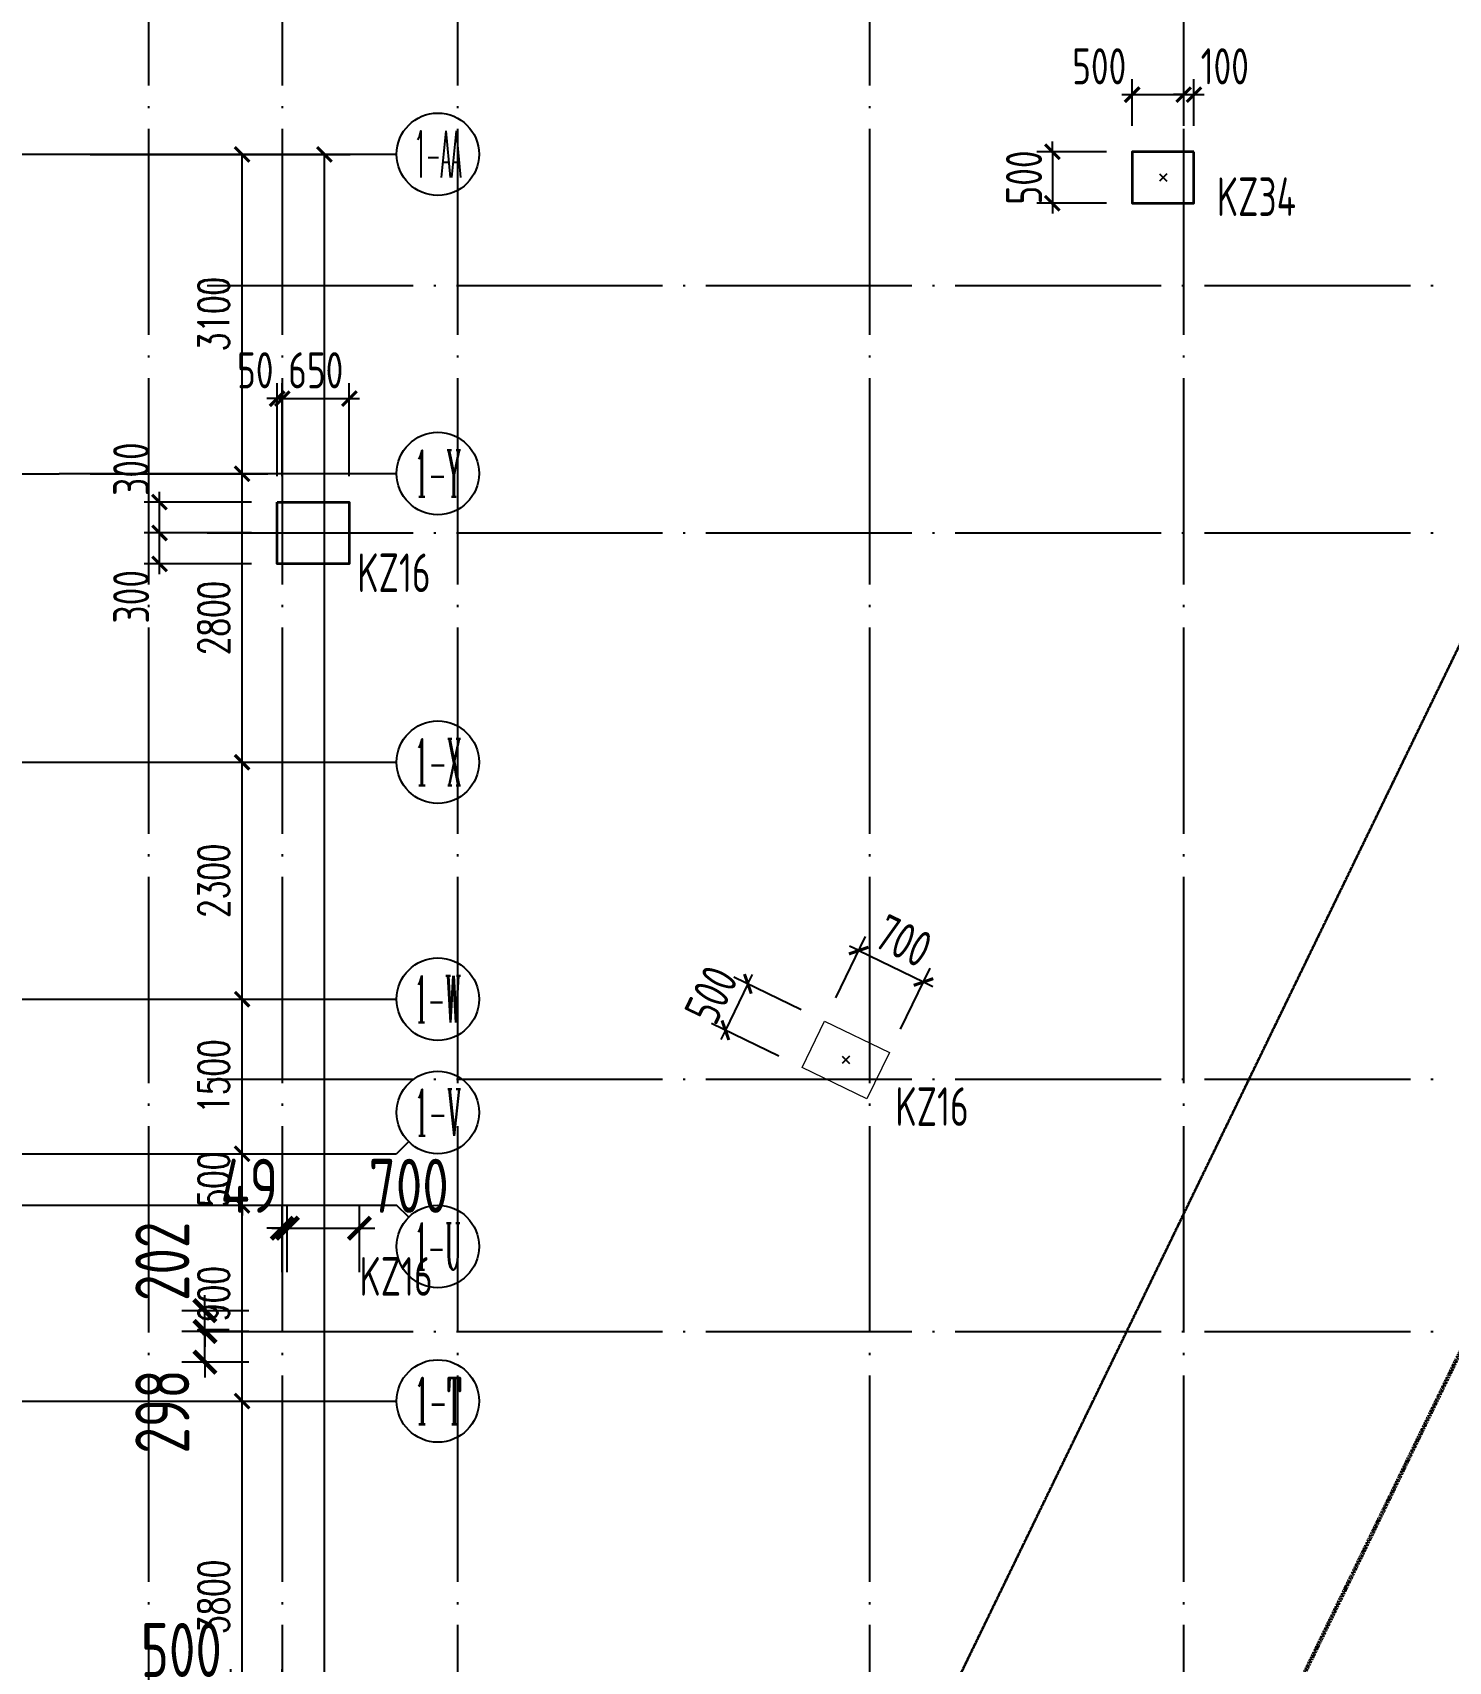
# Model space of a CAD drawing. Header units: millimetres. Extents: x 1089227 to 13101469, y 618865 to 10240562.
# Drawn here: x 1893311 to 1907056, y 4942848 to 4958657 of the extents above; entities that cross this region are included whole.
import ezdxf
from ezdxf.enums import TextEntityAlignment as Align

# ---------------------------------------------------------------- set-up
doc = ezdxf.new("R2010")
doc.units = ezdxf.units.MM
doc.header["$LTSCALE"] = 1000
doc.header["$PDMODE"] = 3
doc.header["$PDSIZE"] = 200
for name, pattern in [('A09-G-CTRL-用地红线+建筑退线_设计区$0$A02-G-MAIN-用地红线+退线_设计区$0$Redline1', [20, 10, -2, 2, -2, 2, -2]), ('A09-G-CTRL-用地红线+建筑退线_设计区$0$Controlline1', [12.8, 8, -1.6, 1.6, -1.6]), ('DOTE', [2.42, 2, -0.2, 0.02, -0.2])]:
    doc.linetypes.add(name, pattern=pattern)
doc.layers.get('0').update_dxf_attribs({"linetype": 'CONTINUOUS'})
doc.layers.get('Defpoints').update_dxf_attribs({"linetype": 'CONTINUOUS'})
for name, color, linetype, lineweight in [('A09-G-CTRL-用地红线+建筑退线_设计区$0$Z-REDL(用地红线)', 10, 'CONTINUOUS', 60), ('A09-G-CTRL-用地红线+建筑退线_设计区$0$Z-REDL-CTRL(建筑控制线)', 40, 'CONTINUOUS', 35), ('S-COLU', 30, 'CONTINUOUS', 0)]:
    doc.layers.add(name, color=color, linetype=linetype, lineweight=lineweight)
for name, color, linetype in [('AXIS', 3, 'CONTINUOUS'), ('AXIS_TEXT', 7, 'CONTINUOUS'), ('COLU_DIM', 3, 'CONTINUOUS'), ('COLU_NUM', 7, 'CONTINUOUS'), ('DOTE', 1, 'DOTE'), ('单形心', 4, 'CONTINUOUS')]:
    doc.layers.add(name, color=color, linetype=linetype)
doc.styles.add('_TCH_AXIS', font='COMPLEX', dxfattribs={"bigfont": 'AllInOneBig.shx'})
doc.styles.add('_TCH_DIM_T3', font='SIMPLEX', dxfattribs={"width": 0.705882, "bigfont": 'AllInOneBig.shx'})
doc.styles.add('COMPLEX', font='COMPLEX', dxfattribs={"bigfont": 'AllInOneBig.shx'})
doc.styles.add('TSSD_Dimension', font='tssdeng.shx', dxfattribs={"width": 0.75, "bigfont": 'Hztxt.shx'})
doc.styles.add('TSSD_Label', font='Tssdeng.shx', dxfattribs={"width": 0.7, "bigfont": 'hztxt.shx'})
doc.dimstyles.new('_TCH_ARCH&&100', dxfattribs={"dimtxt": 297.5, "dimasz": 100, "dimexe": 250, "dimexo": 300, "dimgap": 126.25, "dimtad": 1, "dimdec": 0, "dimzin": 0, "dimdsep": 46, "dimtxsty": '_TCH_DIM_T3', "dimblk": 'ARCHTICK', "dimcen": 0.09, "dimclrt": 7, "dimazin": 2, "dimtfac": 1, "dimtdec": 0, "dimtix": 1, "dimtmove": 2, "dimatfit": 3, "dimfxl": 0, "dimtolj": 1, "dimtzin": 0, "dimarcsym": 0})
doc.dimstyles.new('TSSD_100_100', dxfattribs={"dimtxt": 350, "dimasz": 100, "dimexe": 150, "dimexo": 250, "dimgap": 100, "dimtad": 1, "dimdec": 0, "dimzin": 0, "dimdsep": 46, "dimtxsty": 'TSSD_Dimension', "dimblk": 'ARCHTICK', "dimblk1": 'ARCHTICK', "dimblk2": 'ARCHTICK', "dimcen": 0, "dimdle": 100, "dimclrt": 7, "dimadec": 0, "dimazin": 0, "dimtfac": 1, "dimtdec": 0, "dimtix": 1, "dimtmove": 2, "dimatfit": 3, "dimfxl": 0, "dimtolj": 1, "dimtzin": 0, "dimarcsym": 0})
doc.dimstyles.new('TSSD_150_150', dxfattribs={"dimtxt": 525, "dimasz": 150, "dimexe": 225, "dimexo": 375, "dimgap": 150, "dimtad": 1, "dimdec": 0, "dimzin": 0, "dimdsep": 46, "dimtxsty": 'TSSD_Dimension', "dimblk": 'ARCHTICK', "dimblk1": 'ARCHTICK', "dimblk2": 'ARCHTICK', "dimcen": 0, "dimdle": 150, "dimclrt": 7, "dimadec": 0, "dimazin": 0, "dimtfac": 1, "dimtdec": 0, "dimtix": 1, "dimtmove": 2, "dimatfit": 3, "dimfxl": 0, "dimtolj": 1, "dimtzin": 0, "dimarcsym": 0})

# ---------------------------------------------------------------- blocks, each defined once
blk = doc.blocks.new('0323最综用地红线')
at = {"layer": 'A09-G-CTRL-用地红线+建筑退线_设计区$0$Z-REDL(用地红线)', "color": 1, "linetype": 'A09-G-CTRL-用地红线+建筑退线_设计区$0$A02-G-MAIN-用地红线+退线_设计区$0$Redline1', "ltscale": 0.0005}
blk.add_lwpolyline([(8352118, 3682597), (8339196, 3655957)], dxfattribs=at)
at = {"layer": 'A09-G-CTRL-用地红线+建筑退线_设计区$0$Z-REDL-CTRL(建筑控制线)', "linetype": 'A09-G-CTRL-用地红线+建筑退线_设计区$0$Controlline1', "ltscale": 0.0005, "flags": 128}
blk.add_lwpolyline([(8299567, 3686108), (8326626, 3675265), (8336400, 3687495), (8338983, 3690878), (8341712, 3688883), (8341724, 3688834), (8348492, 3681996), (8336495, 3657264), (8335815, 3655857), (8334921, 3653765), (8334408, 3652495), (8333554, 3650188), (8332762, 3647815), (8332296, 3646270), (8331866, 3644682), (8331460, 3643007), (8331063, 3641145), (8330737, 3639422), (8330293, 3636480), (8330017, 3634043), (8329761, 3630317), (8329732, 3627942), (8329763, 3625708), (8329928, 3622644), (8330113, 3620704), (8330325, 3618642), (8330653, 3615645), (8331572, 3606971), (8333151, 3600656), (8334420, 3595620), (8335099, 3592902), (8332162, 3588340), (8329462, 3587873), (8325135, 3587049), (8322510, 3586515), (8319525, 3585891), (8317926, 3585544), (8316578, 3585249), (8315535, 3585011), (8313300, 3584499), (8310791, 3583894), (8309251, 3583537), (8305740, 3582637), (8303918, 3582156), (8302104, 3581668), (8299703, 3581012), (8297227, 3580315), (8295056, 3579682), (8292998, 3579074), (8290643, 3578358), (8288572, 3577710), (8287591, 3577398), (8286161, 3576940), (8284503, 3576401), (8282624, 3575767), (8281086, 3575247), (8278146, 3574222), (8273894, 3572680), (8272471, 3572149), (8271089, 3571640), (8267888, 3570407), (8264331, 3569000), (8260702, 3567515), (8258549, 3566609), (8254947, 3565066), (8252185, 3563832), (8250834, 3563232), (8249176, 3562470), (8247994, 3561930), (8245505, 3560754), (8242980, 3559544), (8239801, 3558013), (8237959, 3557076), (8235838, 3555996), (8233384, 3554698), (8228450, 3552051), (8226178, 3550787), (8222141, 3548504), (8215629, 3544667), (8213710, 3543497), (8193657, 3531175), (8180322, 3522990), (8166408, 3514440), (8156991, 3508658), (8151138, 3505062), (8142685, 3507267), (8121171, 3545747), (8120724, 3546549), (8120233, 3547383), (8119272, 3548967), (8118108, 3550752), (8117067, 3552244), (8115806, 3553970), (8115672, 3554140), (8146431, 3575790), (8162146, 3587599), (8162295, 3588125), (8199863, 3615253), (8204215, 3618404), (8231584, 3638167), (8260590, 3655826), (8295376, 3680010)], close=True, dxfattribs=at)
blk = doc.blocks.new('_AXISO')
blk.add_circle((0, 0), 0.5)
at = {"layer": 'AXIS_TEXT', "style": 'COMPLEX', "width": 1.041667}
blk.add_attdef('A', text='', height=0.56, dxfattribs=at).set_placement((-0.25, -0.28), (0.25, -0.28), align=Align.FIT)
blk = doc.blocks.new('_ArchTick')
at = {"color": 0, "linetype": 'ByBlock', "const_width": 0.3}
blk.add_lwpolyline([(-0.71, -0.71), (0.71, 0.71)], dxfattribs=at)
blk = doc.blocks.new('*D294')
at = {"layer": 'AXIS', "color": 0, "lineweight": -2, "transparency": 16777216}
for p, q in [((-7567, 132263), (-5041, 132263)), ((-5291, 95763), (-5291, 132263)), ((-7567, 95763), (-5041, 95763))]:
    blk.add_line(p, q, dxfattribs=at)
at = {"layer": 'Defpoints', "color": 0, "transparency": 16777216}
for p in [(-7867, 132263), (-5291, 132263), (-7867, 95763)]:
    blk.add_point(p, dxfattribs=at)
at = {"layer": 'AXIS', "color": 0, "lineweight": -2, "transparency": 16777216, "xscale": 100, "yscale": 100, "zscale": 100}
for p, rotation in [((-5291, 132263), 90), ((-5291, 95763), 270)]:
    blk.add_blockref('_ArchTick', p, dxfattribs=dict(at, rotation=rotation))
at = {"layer": 'AXIS', "color": 7, "transparency": 16777216, "insert": (-5566, 114013), "char_height": 297.5, "attachment_point": 5, "rotation": 90, "style": '_TCH_DIM_T3'}
blk.add_mtext('\\A1;36500', dxfattribs=at)
blk = doc.blocks.new('*D311')
at = {"layer": 'AXIS', "color": 0, "lineweight": -2, "transparency": 16777216}
for p, q in [((-7567, 120163), (-5841, 120163)), ((-6091, 116363), (-6091, 120163)), ((-7567, 116363), (-5841, 116363))]:
    blk.add_line(p, q, dxfattribs=at)
at = {"layer": 'Defpoints', "color": 0, "transparency": 16777216}
for p in [(-7867, 120163), (-6091, 120163), (-7867, 116363)]:
    blk.add_point(p, dxfattribs=at)
at = {"layer": 'AXIS', "color": 0, "lineweight": -2, "transparency": 16777216, "xscale": 100, "yscale": 100, "zscale": 100}
for p, rotation in [((-6091, 120163), 90), ((-6091, 116363), 270)]:
    blk.add_blockref('_ArchTick', p, dxfattribs=dict(at, rotation=rotation))
at = {"layer": 'AXIS', "color": 7, "transparency": 16777216, "insert": (-6366, 118263), "char_height": 297.5, "attachment_point": 5, "rotation": 90, "style": '_TCH_DIM_T3'}
blk.add_mtext('\\A1;3800', dxfattribs=at)
blk = doc.blocks.new('*D312')
at = {"layer": 'AXIS', "color": 0, "lineweight": -2, "transparency": 16777216}
for p, q in [((-7567, 122063), (-5841, 122063)), ((-6091, 120163), (-6091, 122063)), ((-7567, 120163), (-5841, 120163))]:
    blk.add_line(p, q, dxfattribs=at)
at = {"layer": 'Defpoints', "color": 0, "transparency": 16777216}
for p in [(-7867, 122063), (-6091, 122063), (-7867, 120163)]:
    blk.add_point(p, dxfattribs=at)
at = {"layer": 'AXIS', "color": 0, "lineweight": -2, "transparency": 16777216, "xscale": 100, "yscale": 100, "zscale": 100}
for p, rotation in [((-6091, 122063), 90), ((-6091, 120163), 270)]:
    blk.add_blockref('_ArchTick', p, dxfattribs=dict(at, rotation=rotation))
at = {"layer": 'AXIS', "color": 7, "transparency": 16777216, "insert": (-6366, 121113), "char_height": 297.5, "attachment_point": 5, "rotation": 90, "style": '_TCH_DIM_T3'}
blk.add_mtext('\\A1;1900', dxfattribs=at)
blk = doc.blocks.new('*D313')
at = {"layer": 'AXIS', "color": 0, "lineweight": -2, "transparency": 16777216}
for p, q in [((-7567, 122563), (-5841, 122563)), ((-6091, 122563), (-6091, 122663)), ((-6091, 122063), (-6091, 122563)), ((-7567, 122063), (-5841, 122063)), ((-6091, 122063), (-6091, 121963))]:
    blk.add_line(p, q, dxfattribs=at)
at = {"layer": 'Defpoints', "color": 0, "transparency": 16777216}
for p in [(-7867, 122563), (-6091, 122563), (-7867, 122063)]:
    blk.add_point(p, dxfattribs=at)
at = {"layer": 'AXIS', "color": 0, "lineweight": -2, "transparency": 16777216, "xscale": 100, "yscale": 100, "zscale": 100}
for p, rotation in [((-6091, 122563), 270), ((-6091, 122063), 90)]:
    blk.add_blockref('_ArchTick', p, dxfattribs=dict(at, rotation=rotation))
at = {"layer": 'AXIS', "color": 7, "transparency": 16777216, "insert": (-6366, 122313), "char_height": 297.5, "attachment_point": 5, "rotation": 90, "style": '_TCH_DIM_T3'}
blk.add_mtext('\\A1;500', dxfattribs=at)
blk = doc.blocks.new('*D314')
at = {"layer": 'AXIS', "color": 0, "lineweight": -2, "transparency": 16777216}
for p, q in [((-7567, 124063), (-5841, 124063)), ((-6091, 122563), (-6091, 124063)), ((-7567, 122563), (-5841, 122563))]:
    blk.add_line(p, q, dxfattribs=at)
at = {"layer": 'Defpoints', "color": 0, "transparency": 16777216}
for p in [(-7867, 124063), (-6091, 124063), (-7867, 122563)]:
    blk.add_point(p, dxfattribs=at)
at = {"layer": 'AXIS', "color": 0, "lineweight": -2, "transparency": 16777216, "xscale": 100, "yscale": 100, "zscale": 100}
for p, rotation in [((-6091, 124063), 90), ((-6091, 122563), 270)]:
    blk.add_blockref('_ArchTick', p, dxfattribs=dict(at, rotation=rotation))
at = {"layer": 'AXIS', "color": 7, "transparency": 16777216, "insert": (-6366, 123313), "char_height": 297.5, "attachment_point": 5, "rotation": 90, "style": '_TCH_DIM_T3'}
blk.add_mtext('\\A1;1500', dxfattribs=at)
blk = doc.blocks.new('*D315')
at = {"layer": 'AXIS', "color": 0, "lineweight": -2, "transparency": 16777216}
for p, q in [((-7567, 126363), (-5841, 126363)), ((-6091, 124063), (-6091, 126363)), ((-7567, 124063), (-5841, 124063))]:
    blk.add_line(p, q, dxfattribs=at)
at = {"layer": 'Defpoints', "color": 0, "transparency": 16777216}
for p in [(-7867, 126363), (-6091, 126363), (-7867, 124063)]:
    blk.add_point(p, dxfattribs=at)
at = {"layer": 'AXIS', "color": 0, "lineweight": -2, "transparency": 16777216, "xscale": 100, "yscale": 100, "zscale": 100}
for p, rotation in [((-6091, 126363), 90), ((-6091, 124063), 270)]:
    blk.add_blockref('_ArchTick', p, dxfattribs=dict(at, rotation=rotation))
at = {"layer": 'AXIS', "color": 7, "transparency": 16777216, "insert": (-6366, 125213), "char_height": 297.5, "attachment_point": 5, "rotation": 90, "style": '_TCH_DIM_T3'}
blk.add_mtext('\\A1;2300', dxfattribs=at)
blk = doc.blocks.new('*D316')
at = {"layer": 'AXIS', "color": 0, "lineweight": -2, "transparency": 16777216}
for p, q in [((-7567, 129163), (-5841, 129163)), ((-6091, 126363), (-6091, 129163)), ((-7567, 126363), (-5841, 126363))]:
    blk.add_line(p, q, dxfattribs=at)
at = {"layer": 'Defpoints', "color": 0, "transparency": 16777216}
for p in [(-7867, 129163), (-6091, 129163), (-7867, 126363)]:
    blk.add_point(p, dxfattribs=at)
at = {"layer": 'AXIS', "color": 0, "lineweight": -2, "transparency": 16777216, "xscale": 100, "yscale": 100, "zscale": 100}
for p, rotation in [((-6091, 129163), 90), ((-6091, 126363), 270)]:
    blk.add_blockref('_ArchTick', p, dxfattribs=dict(at, rotation=rotation))
at = {"layer": 'AXIS', "color": 7, "transparency": 16777216, "insert": (-6366, 127763), "char_height": 297.5, "attachment_point": 5, "rotation": 90, "style": '_TCH_DIM_T3'}
blk.add_mtext('\\A1;2800', dxfattribs=at)
blk = doc.blocks.new('*D317')
at = {"layer": 'AXIS', "color": 0, "lineweight": -2, "transparency": 16777216}
for p, q in [((-7567, 132263), (-5841, 132263)), ((-6091, 129163), (-6091, 132263)), ((-7567, 129163), (-5841, 129163))]:
    blk.add_line(p, q, dxfattribs=at)
at = {"layer": 'Defpoints', "color": 0, "transparency": 16777216}
for p in [(-7867, 132263), (-6091, 132263), (-7867, 129163)]:
    blk.add_point(p, dxfattribs=at)
at = {"layer": 'AXIS', "color": 0, "lineweight": -2, "transparency": 16777216, "xscale": 100, "yscale": 100, "zscale": 100}
for p, rotation in [((-6091, 132263), 90), ((-6091, 129163), 270)]:
    blk.add_blockref('_ArchTick', p, dxfattribs=dict(at, rotation=rotation))
at = {"layer": 'AXIS', "color": 7, "transparency": 16777216, "insert": (-6366, 130713), "char_height": 297.5, "attachment_point": 5, "rotation": 90, "style": '_TCH_DIM_T3'}
blk.add_mtext('\\A1;3100', dxfattribs=at)
blk = doc.blocks.new('裙房轴网260428')
at = {"layer": 'DOTE', "color": 16, "linetype": 'DOTE'}
for p, q in [((-7000, 137349.7), (-7000, 37155.2)), ((-5701, 137349.7), (-5701, 38193.2)), ((-4000, 137349.7), (-4000, 38193.2)), ((0, 137349.7), (0, 112500)), ((3050, 137349.7), (3050, 112500)), ((-6429, 130988.5), (5500.5, 130988.5)), ((-6429, 128588.5), (5500.5, 128588.5)), ((-6429, 123288.5), (5500.5, 123288.5)), ((-6429, 120838.5), (5500.5, 120838.5))]:
    blk.add_line(p, q, dxfattribs=at)
blk = doc.blocks.new('BANWANG_XINGXIN')
at = {"color": 0}
for points in [[(0.71, 0.71), (-0.71, -0.71)], [(-0.71, 0.71), (0.71, -0.71)]]:
    blk.add_lwpolyline(points, dxfattribs=at)
blk = doc.blocks.new('*D1440')
at = {"layer": 'COLU_DIM', "color": 0, "lineweight": -2, "transparency": 16777216}
for p, q in [((1895234, 4942122), (1895234, 4942772)), ((1895734, 4942122), (1895734, 4942772)), ((1895084, 4942547), (1895884, 4942547))]:
    blk.add_line(p, q, dxfattribs=at)
at = {"layer": 'Defpoints', "color": 0, "transparency": 16777216}
for p in [(1895734, 4942547), (1895234, 4941747), (1895734, 4941747)]:
    blk.add_point(p, dxfattribs=at)
at = {"layer": 'COLU_DIM', "color": 0, "lineweight": -2, "transparency": 16777216, "xscale": 150, "yscale": 150, "zscale": 150, "rotation": 180}
blk.add_blockref('_ArchTick', (1895234, 4942547), dxfattribs=at)
at = {"layer": 'COLU_DIM', "color": 0, "lineweight": -2, "transparency": 16777216, "xscale": 150, "yscale": 150, "zscale": 150}
blk.add_blockref('_ArchTick', (1895734, 4942547), dxfattribs=at)
at = {"layer": 'COLU_DIM', "color": 7, "transparency": 16777216, "insert": (1894755, 4942959), "char_height": 525, "attachment_point": 5, "style": 'TSSD_Dimension'}
blk.add_mtext('\\A1;500', dxfattribs=at)
blk = doc.blocks.new('*D1441')
at = {"layer": 'COLU_DIM', "color": 0, "lineweight": -2, "transparency": 16777216}
for p, q in [((1894984, 4946050), (1894984, 4946200)), ((1895409, 4946050), (1894759, 4946050)), ((1894984, 4945752), (1894984, 4946050)), ((1895409, 4945752), (1894759, 4945752)), ((1894984, 4945752), (1894984, 4945602))]:
    blk.add_line(p, q, dxfattribs=at)
at = {"layer": 'Defpoints', "color": 0, "transparency": 16777216}
for p in [(1894984, 4946050), (1895784, 4946050), (1895784, 4945752)]:
    blk.add_point(p, dxfattribs=at)
at = {"layer": 'COLU_DIM', "color": 0, "lineweight": -2, "transparency": 16777216, "xscale": 150, "yscale": 150, "zscale": 150}
for p, rotation in [((1894984, 4946050), 270), ((1894984, 4945752), 90)]:
    blk.add_blockref('_ArchTick', p, dxfattribs=dict(at, rotation=rotation))
at = {"layer": 'COLU_DIM', "color": 7, "transparency": 16777216, "insert": (1894571, 4945273), "char_height": 525, "attachment_point": 5, "rotation": 90, "style": 'TSSD_Dimension'}
blk.add_mtext('\\A1;298', dxfattribs=at)
blk = doc.blocks.new('*D1442')
at = {"layer": 'COLU_DIM', "color": 0, "lineweight": -2, "transparency": 16777216}
for p, q in [((1894984, 4946252), (1894984, 4946402)), ((1895409, 4946252), (1894759, 4946252)), ((1894984, 4946050), (1894984, 4946252)), ((1895409, 4946050), (1894759, 4946050)), ((1894984, 4946050), (1894984, 4945900))]:
    blk.add_line(p, q, dxfattribs=at)
at = {"layer": 'Defpoints', "color": 0, "transparency": 16777216}
for p in [(1894984, 4946252), (1895784, 4946252), (1895784, 4946050)]:
    blk.add_point(p, dxfattribs=at)
at = {"layer": 'COLU_DIM', "color": 0, "lineweight": -2, "transparency": 16777216, "xscale": 150, "yscale": 150, "zscale": 150}
for p, rotation in [((1894984, 4946252), 270), ((1894984, 4946050), 90)]:
    blk.add_blockref('_ArchTick', p, dxfattribs=dict(at, rotation=rotation))
at = {"layer": 'COLU_DIM', "color": 7, "transparency": 16777216, "insert": (1894571, 4946731), "char_height": 525, "attachment_point": 5, "rotation": 90, "style": 'TSSD_Dimension'}
blk.add_mtext('\\A1;202', dxfattribs=at)
blk = doc.blocks.new('*D1443')
at = {"layer": 'COLU_DIM', "color": 0, "lineweight": -2, "transparency": 16777216}
for p, q in [((1895735, 4946627), (1895735, 4947277)), ((1895784, 4946627), (1895784, 4947277)), ((1895735, 4947052), (1895585, 4947052)), ((1895735, 4947052), (1895784, 4947052)), ((1895784, 4947052), (1895934, 4947052))]:
    blk.add_line(p, q, dxfattribs=at)
at = {"layer": 'Defpoints', "color": 0, "transparency": 16777216}
for p in [(1895784, 4947052), (1895735, 4946252), (1895784, 4946252)]:
    blk.add_point(p, dxfattribs=at)
at = {"layer": 'COLU_DIM', "color": 0, "lineweight": -2, "transparency": 16777216, "xscale": 150, "yscale": 150, "zscale": 150}
blk.add_blockref('_ArchTick', (1895735, 4947052), dxfattribs=at)
at = {"layer": 'COLU_DIM', "color": 0, "lineweight": -2, "transparency": 16777216, "xscale": 150, "yscale": 150, "zscale": 150, "rotation": 180}
blk.add_blockref('_ArchTick', (1895784, 4947052), dxfattribs=at)
at = {"layer": 'COLU_DIM', "color": 7, "transparency": 16777216, "insert": (1895415, 4947464), "char_height": 525, "attachment_point": 5, "style": 'TSSD_Dimension'}
blk.add_mtext('\\A1;49', dxfattribs=at)
blk = doc.blocks.new('*D1444')
at = {"layer": 'COLU_DIM', "color": 0, "lineweight": -2, "transparency": 16777216}
for p, q in [((1895784, 4946627), (1895784, 4947277)), ((1896484, 4946627), (1896484, 4947277)), ((1895634, 4947052), (1896634, 4947052))]:
    blk.add_line(p, q, dxfattribs=at)
at = {"layer": 'Defpoints', "color": 0, "transparency": 16777216}
for p in [(1896484, 4947052), (1895784, 4946252), (1896484, 4946252)]:
    blk.add_point(p, dxfattribs=at)
at = {"layer": 'COLU_DIM', "color": 0, "lineweight": -2, "transparency": 16777216, "xscale": 150, "yscale": 150, "zscale": 150, "rotation": 180}
blk.add_blockref('_ArchTick', (1895784, 4947052), dxfattribs=at)
at = {"layer": 'COLU_DIM', "color": 0, "lineweight": -2, "transparency": 16777216, "xscale": 150, "yscale": 150, "zscale": 150}
blk.add_blockref('_ArchTick', (1896484, 4947052), dxfattribs=at)
at = {"layer": 'COLU_DIM', "color": 7, "transparency": 16777216, "insert": (1896963, 4947464), "char_height": 525, "attachment_point": 5, "style": 'TSSD_Dimension'}
blk.add_mtext('\\A1;700', dxfattribs=at)
blk = doc.blocks.new('*D1018')
at = {"layer": 'COLU_DIM', "color": 0, "lineweight": -2, "transparency": 16777216}
for p, q in [((1895686, 4954350), (1895686, 4955254)), ((1895735, 4954350), (1895735, 4955254)), ((1895686, 4955104), (1895586, 4955104)), ((1895686, 4955104), (1895735, 4955104)), ((1895735, 4955104), (1895835, 4955104))]:
    blk.add_line(p, q, dxfattribs=at)
at = {"layer": 'Defpoints', "color": 0, "transparency": 16777216}
for p in [(1895735, 4955104), (1895686, 4954100), (1895735, 4954100)]:
    blk.add_point(p, dxfattribs=at)
at = {"layer": 'COLU_DIM', "color": 0, "lineweight": -2, "transparency": 16777216, "xscale": 100, "yscale": 100, "zscale": 100}
blk.add_blockref('_ArchTick', (1895686, 4955104), dxfattribs=at)
at = {"layer": 'COLU_DIM', "color": 0, "lineweight": -2, "transparency": 16777216, "xscale": 100, "yscale": 100, "zscale": 100, "rotation": 180}
blk.add_blockref('_ArchTick', (1895735, 4955104), dxfattribs=at)
at = {"layer": 'COLU_DIM', "color": 7, "transparency": 16777216, "insert": (1895473, 4955379), "char_height": 350, "attachment_point": 5, "style": 'TSSD_Dimension'}
blk.add_mtext('\\A1;50', dxfattribs=at)
blk = doc.blocks.new('*D1019')
at = {"layer": 'COLU_DIM', "color": 0, "lineweight": -2, "transparency": 16777216}
for p, q in [((1895735, 4954350), (1895735, 4955254)), ((1896386, 4954350), (1896386, 4955254)), ((1895735, 4955104), (1895635, 4955104)), ((1895735, 4955104), (1896386, 4955104)), ((1896386, 4955104), (1896486, 4955104))]:
    blk.add_line(p, q, dxfattribs=at)
at = {"layer": 'Defpoints', "color": 0, "transparency": 16777216}
for p in [(1896386, 4955104), (1895735, 4954100), (1896386, 4954100)]:
    blk.add_point(p, dxfattribs=at)
at = {"layer": 'COLU_DIM', "color": 0, "lineweight": -2, "transparency": 16777216, "xscale": 100, "yscale": 100, "zscale": 100}
blk.add_blockref('_ArchTick', (1895735, 4955104), dxfattribs=at)
at = {"layer": 'COLU_DIM', "color": 0, "lineweight": -2, "transparency": 16777216, "xscale": 100, "yscale": 100, "zscale": 100, "rotation": 180}
blk.add_blockref('_ArchTick', (1896386, 4955104), dxfattribs=at)
at = {"layer": 'COLU_DIM', "color": 7, "transparency": 16777216, "insert": (1896060, 4955379), "char_height": 350, "attachment_point": 5, "style": 'TSSD_Dimension'}
blk.add_mtext('\\A1;650', dxfattribs=at)
blk = doc.blocks.new('*D1020')
at = {"layer": 'COLU_DIM', "color": 0, "lineweight": -2, "transparency": 16777216}
for p, q in [((1894543, 4953700), (1894543, 4954200)), ((1895436, 4954100), (1894393, 4954100)), ((1895436, 4953800), (1894393, 4953800))]:
    blk.add_line(p, q, dxfattribs=at)
at = {"layer": 'Defpoints', "color": 0, "transparency": 16777216}
for p in [(1894543, 4954100), (1895686, 4954100), (1895686, 4953800)]:
    blk.add_point(p, dxfattribs=at)
at = {"layer": 'COLU_DIM', "color": 0, "lineweight": -2, "transparency": 16777216, "xscale": 100, "yscale": 100, "zscale": 100}
for p, rotation in [((1894543, 4954100), 90), ((1894543, 4953800), 270)]:
    blk.add_blockref('_ArchTick', p, dxfattribs=dict(at, rotation=rotation))
at = {"layer": 'COLU_DIM', "color": 7, "transparency": 16777216, "insert": (1894268, 4954420), "char_height": 350, "attachment_point": 5, "rotation": 90, "style": 'TSSD_Dimension'}
blk.add_mtext('\\A1;300', dxfattribs=at)
blk = doc.blocks.new('*D1021')
at = {"layer": 'COLU_DIM', "color": 0, "lineweight": -2, "transparency": 16777216}
for p, q in [((1894543, 4953400), (1894543, 4953900)), ((1895436, 4953800), (1894393, 4953800)), ((1895436, 4953500), (1894393, 4953500))]:
    blk.add_line(p, q, dxfattribs=at)
at = {"layer": 'Defpoints', "color": 0, "transparency": 16777216}
for p in [(1894543, 4953800), (1895686, 4953800), (1895686, 4953500)]:
    blk.add_point(p, dxfattribs=at)
at = {"layer": 'COLU_DIM', "color": 0, "lineweight": -2, "transparency": 16777216, "xscale": 100, "yscale": 100, "zscale": 100}
for p, rotation in [((1894543, 4953800), 90), ((1894543, 4953500), 270)]:
    blk.add_blockref('_ArchTick', p, dxfattribs=dict(at, rotation=rotation))
at = {"layer": 'COLU_DIM', "color": 7, "transparency": 16777216, "insert": (1894268, 4953181), "char_height": 350, "attachment_point": 5, "rotation": 90, "style": 'TSSD_Dimension'}
blk.add_mtext('\\A1;300', dxfattribs=at)
blk = doc.blocks.new('*D2221')
at = {"layer": 'COLU_DIM', "color": 0, "lineweight": -2, "transparency": 16777216}
for p, q in [((1903736, 4957500), (1903061, 4957500)), ((1903211, 4957500), (1903211, 4957600)), ((1903211, 4957500), (1903211, 4957000)), ((1903736, 4957000), (1903061, 4957000)), ((1903211, 4957000), (1903211, 4956900))]:
    blk.add_line(p, q, dxfattribs=at)
at = {"layer": 'Defpoints', "color": 0, "transparency": 16777216}
for p in [(1903986, 4957500), (1903211, 4957000), (1903986, 4957000)]:
    blk.add_point(p, dxfattribs=at)
at = {"layer": 'COLU_DIM', "color": 0, "lineweight": -2, "transparency": 16777216, "xscale": 100, "yscale": 100, "zscale": 100}
for p, rotation in [((1903211, 4957500), 270), ((1903211, 4957000), 90)]:
    blk.add_blockref('_ArchTick', p, dxfattribs=dict(at, rotation=rotation))
at = {"layer": 'COLU_DIM', "color": 7, "transparency": 16777216, "insert": (1902936, 4957250), "char_height": 350, "attachment_point": 5, "rotation": 90, "style": 'TSSD_Dimension'}
blk.add_mtext('\\A1;500', dxfattribs=at)
blk = doc.blocks.new('*D2222')
at = {"layer": 'COLU_DIM', "color": 0, "lineweight": -2, "transparency": 16777216}
for p, q in [((1904486, 4957750), (1904486, 4958204)), ((1904586, 4957750), (1904586, 4958204)), ((1904486, 4958054), (1904386, 4958054)), ((1904486, 4958054), (1904586, 4958054)), ((1904586, 4958054), (1904686, 4958054))]:
    blk.add_line(p, q, dxfattribs=at)
at = {"layer": 'Defpoints', "color": 0, "transparency": 16777216}
for p in [(1904586, 4958054), (1904486, 4957500), (1904586, 4957500)]:
    blk.add_point(p, dxfattribs=at)
at = {"layer": 'COLU_DIM', "color": 0, "lineweight": -2, "transparency": 16777216, "xscale": 100, "yscale": 100, "zscale": 100}
blk.add_blockref('_ArchTick', (1904486, 4958054), dxfattribs=at)
at = {"layer": 'COLU_DIM', "color": 0, "lineweight": -2, "transparency": 16777216, "xscale": 100, "yscale": 100, "zscale": 100, "rotation": 180}
blk.add_blockref('_ArchTick', (1904586, 4958054), dxfattribs=at)
at = {"layer": 'COLU_DIM', "color": 7, "transparency": 16777216, "insert": (1904885, 4958329), "char_height": 350, "attachment_point": 5, "style": 'TSSD_Dimension'}
blk.add_mtext('\\A1;100', dxfattribs=at)
blk = doc.blocks.new('*D2223')
at = {"layer": 'COLU_DIM', "color": 0, "lineweight": -2, "transparency": 16777216}
for p, q in [((1903986, 4957750), (1903986, 4958204)), ((1904486, 4957750), (1904486, 4958204)), ((1903886, 4958054), (1904586, 4958054))]:
    blk.add_line(p, q, dxfattribs=at)
at = {"layer": 'Defpoints', "color": 0, "transparency": 16777216}
for p in [(1904486, 4958054), (1903986, 4957500), (1904486, 4957500)]:
    blk.add_point(p, dxfattribs=at)
at = {"layer": 'COLU_DIM', "color": 0, "lineweight": -2, "transparency": 16777216, "xscale": 100, "yscale": 100, "zscale": 100, "rotation": 180}
blk.add_blockref('_ArchTick', (1903986, 4958054), dxfattribs=at)
at = {"layer": 'COLU_DIM', "color": 0, "lineweight": -2, "transparency": 16777216, "xscale": 100, "yscale": 100, "zscale": 100}
blk.add_blockref('_ArchTick', (1904486, 4958054), dxfattribs=at)
at = {"layer": 'COLU_DIM', "color": 7, "transparency": 16777216, "insert": (1903666, 4958329), "char_height": 350, "attachment_point": 5, "style": 'TSSD_Dimension'}
blk.add_mtext('\\A1;500', dxfattribs=at)
blk = doc.blocks.new('*D2226')
at = {"layer": 'COLU_DIM', "color": 0, "lineweight": -2, "transparency": 16777216}
for p, q in [((1900255, 4949424), (1900037, 4948974)), ((1900774, 4949172), (1900120, 4949489)), ((1900255, 4949424), (1900299, 4949514)), ((1900556, 4948722), (1899902, 4949039)), ((1900037, 4948974), (1899993, 4948884))]:
    blk.add_line(p, q, dxfattribs=at)
at = {"layer": 'Defpoints', "color": 0, "transparency": 16777216}
for p in [(1900037, 4948974), (1900999, 4949063), (1900781, 4948613)]:
    blk.add_point(p, dxfattribs=at)
at = {"layer": 'COLU_DIM', "color": 0, "lineweight": -2, "transparency": 16777216, "xscale": 100, "yscale": 100, "zscale": 100}
for p, rotation in [((1900255, 4949424), 244.1234322432149), ((1900037, 4948974), 64.12343224321495)]:
    blk.add_blockref('_ArchTick', p, dxfattribs=dict(at, rotation=rotation))
at = {"layer": 'COLU_DIM', "color": 7, "transparency": 16777216, "insert": (1899899, 4949319), "char_height": 350, "attachment_point": 5, "rotation": 64.1234, "style": 'TSSD_Dimension'}
blk.add_mtext('\\A1;500', dxfattribs=at)
blk = doc.blocks.new('*D2227')
at = {"layer": 'COLU_DIM', "color": 0, "lineweight": -2, "transparency": 16777216}
for p, q in [((1901108, 4949288), (1901396, 4949882)), ((1901331, 4949747), (1901241, 4949791)), ((1901331, 4949747), (1901960, 4949442)), ((1901738, 4948983), (1902026, 4949577)), ((1901960, 4949442), (1902050, 4949398))]:
    blk.add_line(p, q, dxfattribs=at)
at = {"layer": 'Defpoints', "color": 0, "transparency": 16777216}
for p in [(1901960, 4949442), (1900999, 4949063), (1901629, 4948758)]:
    blk.add_point(p, dxfattribs=at)
at = {"layer": 'COLU_DIM', "color": 0, "lineweight": -2, "transparency": 16777216, "xscale": 100, "yscale": 100, "zscale": 100}
for p, rotation in [((1901331, 4949747), 334.1234322432963), ((1901960, 4949442), 154.1234322432963)]:
    blk.add_blockref('_ArchTick', p, dxfattribs=dict(at, rotation=rotation))
at = {"layer": 'COLU_DIM', "color": 7, "transparency": 16777216, "insert": (1901766, 4949842), "char_height": 350, "attachment_point": 5, "rotation": 334.1234, "style": 'TSSD_Dimension'}
blk.add_mtext('\\A1;700', dxfattribs=at)
blk = doc.blocks.new('塔楼轴网260428')
at = {"layer": 'AXIS'}
for p, q in [((-7867.2, 132263.5), (-4590.7, 132263.5)), ((-7867.2, 129165.3), (-4590.7, 129165.3)), ((-7867.2, 126363.5), (-4590.7, 126363.5)), ((-7867.2, 124063.5), (-4590.7, 124063.5)), ((-4473.5, 122680.6), (-4590.7, 122563.5)), ((-7867.2, 122563.5), (-4590.7, 122563.5)), ((-7867.2, 122063.5), (-4590.7, 122063.5)), ((-4473.5, 121946.3), (-4590.7, 122063.5)), ((-7867.2, 120163.5), (-4590.7, 120163.5))]:
    blk.add_line(p, q, dxfattribs=at)
at = {"layer": 'DOTE', "color": 14}
for p, q in [((-41200.7, 132263.5), (-7867.2, 132263.5)), ((-41200.7, 129163.5), (-7867.2, 129163.5)), ((-41200.7, 126363.5), (-7867.2, 126363.5)), ((-41200.7, 124063.5), (-7867.2, 124063.5)), ((-41200.7, 122563.5), (-7867.2, 122563.5)), ((-41200.7, 122063.5), (-7867.2, 122063.5)), ((-41200.7, 120163.5), (-7867.2, 120163.5))]:
    blk.add_line(p, q, dxfattribs=at)
at = {"layer": 'AXIS'}
ref = blk.add_blockref('_AXISO', (-4190.7, 132263.5), dxfattribs=dict(at, xscale=800, yscale=800, zscale=800))
ref.add_attrib('A', '1-AA', dxfattribs={"layer": 'AXIS_TEXT', "height": 452.55, "style": '_TCH_AXIS', "width": 0.2625}).set_placement((-4416.9, 132037.2), (-3964.4, 132037.2), align=Align.FIT)
ref = blk.add_blockref('_AXISO', (-4190.7, 129165.3), dxfattribs=dict(at, xscale=800, yscale=800, zscale=800))
ref.add_attrib('A', '1-Y', dxfattribs={"layer": 'AXIS_TEXT', "height": 452.55, "style": '_TCH_AXIS', "width": 0.35}).set_placement((-4416.9, 128939), (-3964.4, 128939), align=Align.FIT)
ref = blk.add_blockref('_AXISO', (-4190.7, 126363.5), dxfattribs=dict(at, xscale=800, yscale=800, zscale=800))
ref.add_attrib('A', '1-X', dxfattribs={"layer": 'AXIS_TEXT', "height": 452.55, "style": '_TCH_AXIS', "width": 0.355932}).set_placement((-4416.9, 126137.2), (-3964.4, 126137.2), align=Align.FIT)
ref = blk.add_blockref('_AXISO', (-4190.7, 124063.5), dxfattribs=dict(at, xscale=800, yscale=800, zscale=800))
ref.add_attrib('A', '1-W', dxfattribs={"layer": 'AXIS_TEXT', "height": 452.55, "style": '_TCH_AXIS', "width": 0.333333}).set_placement((-4416.9, 123837.2), (-3964.4, 123837.2), align=Align.FIT)
ref = blk.add_blockref('_AXISO', (-4190.7, 122963.5), dxfattribs=dict(at, xscale=800, yscale=800, zscale=800))
ref.add_attrib('A', '1-V', dxfattribs={"layer": 'AXIS_TEXT', "height": 452.55, "style": '_TCH_AXIS', "width": 0.355932}).set_placement((-4416.9, 122737.2), (-3964.4, 122737.2), align=Align.FIT)
ref = blk.add_blockref('_AXISO', (-4190.7, 121663.5), dxfattribs=dict(at, xscale=800, yscale=800, zscale=800))
ref.add_attrib('A', '1-U', dxfattribs={"layer": 'AXIS_TEXT', "height": 452.55, "style": '_TCH_AXIS', "width": 0.344262}).set_placement((-4416.9, 121437.2), (-3964.4, 121437.2), align=Align.FIT)
ref = blk.add_blockref('_AXISO', (-4190.7, 120163.5), dxfattribs=dict(at, xscale=800, yscale=800, zscale=800))
ref.add_attrib('A', '1-T', dxfattribs={"layer": 'AXIS_TEXT', "height": 452.55, "style": '_TCH_AXIS', "width": 0.375}).set_placement((-4416.9, 119937.2), (-3964.4, 119937.2), align=Align.FIT)
for p1, p2, distance, picture, middle in [((-7867.2, 95763.5), (-7867.2, 132263.5), -2576.5, '*D294', (-5565.7, 114013.5)), ((-7867.2, 129163.5), (-7867.2, 132263.5), -1776.5, '*D317', (-6365.7, 130713.5)), ((-7867.2, 126363.5), (-7867.2, 129163.5), -1776.5, '*D316', (-6365.7, 127763.5)), ((-7867.2, 124063.5), (-7867.2, 126363.5), -1776.5, '*D315', (-6365.7, 125213.5)), ((-7867.2, 122563.5), (-7867.2, 124063.5), -1776.5, '*D314', (-6365.7, 123313.5)), ((-7867.2, 122063.5), (-7867.2, 122563.5), -1776.5, '*D313', (-6365.7, 122313.5)), ((-7867.2, 120163.5), (-7867.2, 122063.5), -1776.5, '*D312', (-6365.7, 121113.5)), ((-7867.2, 116363.5), (-7867.2, 120163.5), -1776.5, '*D311', (-6365.7, 118263.5))]:
    dim = blk.add_aligned_dim(p1=p1, p2=p2, distance=distance, dimstyle='_TCH_ARCH&&100', dxfattribs=at)
    dim.commit()
    dim.dimension.update_dxf_attribs({"geometry": picture, "text_midpoint": middle})
blk = doc.blocks.new('04地块地下轴网260428')
for name in ['裙房轴网260428', '塔楼轴网260428']:
    blk.add_blockref(name, (0, 0))

msp = doc.modelspace()

# ---------------------------------------------------------------- linework, layer by layer
at = {"layer": 'S-COLU', "lineweight": 35}
for points in [[(1904585.755, 4957500.287), (1903985.755, 4957500.287), (1903985.755, 4957000.287), (1904585.755, 4957000.287)], [(1895685.755, 4954100.287), (1896385.755, 4954100.287), (1896385.755, 4953500.287), (1895685.755, 4953500.287)]]:
    msp.add_lwpolyline(points, close=True, dxfattribs=at)
at = {"layer": 'S-COLU'}
msp.add_lwpolyline([(1900780.551, 4948613.211), (1900998.768, 4949063.079), (1901628.583, 4948757.576), (1901410.366, 4948307.708), (1900780.551, 4948613.211)], dxfattribs=at)

# ---------------------------------------------------------------- block references
for name, p in [('0323最综用地红线', (-6434145.536, 1285525.343)), ('04地块地下轴网260428', (1901435.755, 4825211.796))]:
    msp.add_blockref(name, p)
at = {"layer": '单形心', "xscale": 50, "yscale": 50, "zscale": 50}
for p in [(1904285.755, 4957250.287), (1901204.567, 4948685.394)]:
    msp.add_blockref('BANWANG_XINGXIN', p, dxfattribs=at)

# ---------------------------------------------------------------- texts
at = {"layer": 'COLU_NUM', "style": 'TSSD_Label', "width": 0.7}
for s, p in [('KZ34', (1904807.362, 4956875.921)), ('KZ16', (1896463.25, 4953226.443)), ('KZ16', (1901687.136, 4948045.61)), ('KZ16', (1896483.759, 4946396.796))]:
    msp.add_text(s, height=375, dxfattribs=at).set_placement(p)

# ---------------------------------------------------------------- dimensions: what is measured, and where the dimension line sits
at = {"layer": 'COLU_DIM'}
for base, p1, p2, picture, middle in [((1904485.755, 4958054.455), (1903985.755, 4957500.287), (1904485.755, 4957500.287), '*D2223', (1903666.492, 4958329.455)), ((1904585.755, 4958054.455), (1904485.755, 4957500.287), (1904585.755, 4957500.287), '*D2222', (1904884.826, 4958329.455))]:
    dim = msp.add_linear_dim(base=base, p1=p1, p2=p2, dimstyle='TSSD_100_100', override={"dimzin": 8, "dimfxl": 2400, "dimarcsym": 1}, dxfattribs=at)
    dim.commit()
    dim.dimension.update_dxf_attribs({"geometry": picture, "text_midpoint": middle, "dimtype": 160})
dim = msp.add_linear_dim(base=(1903211.09, 4957000.287), p1=(1903985.755, 4957500.287), p2=(1903985.755, 4957000.287), angle=90, dimstyle='TSSD_100_100', override={"dimzin": 8, "dimfxl": 2400, "dimarcsym": 1}, dxfattribs=at)
dim.commit()
dim.dimension.update_dxf_attribs({"geometry": '*D2221', "text_midpoint": (1902936.09, 4957250.287)})
dim = msp.add_linear_dim(base=(1895734.755, 4955103.994), p1=(1895685.755, 4954100.287), p2=(1895734.755, 4954100.287), text='50', dimstyle='TSSD_100_100', dxfattribs=at)
dim.commit()
dim.dimension.update_dxf_attribs({"geometry": '*D1018', "text_midpoint": (1895472.502, 4955378.994), "dimtype": 160})
dim = msp.add_linear_dim(base=(1896385.755, 4955103.994), p1=(1895734.755, 4954100.287), p2=(1896385.755, 4954100.287), text='650', dimstyle='TSSD_100_100', dxfattribs=at)
dim.commit()
dim.dimension.update_dxf_attribs({"geometry": '*D1019', "text_midpoint": (1896060.255, 4955378.994)})
for base, p1, p2, picture, middle in [((1894543.079, 4954100.287), (1895685.755, 4953800.287), (1895685.755, 4954100.287), '*D1020', (1894268.079, 4954419.55)), ((1894543.079, 4953800.287), (1895685.755, 4953500.287), (1895685.755, 4953800.287), '*D1021', (1894268.079, 4953181.024))]:
    dim = msp.add_linear_dim(base=base, p1=p1, p2=p2, angle=90, dimstyle='TSSD_100_100', dxfattribs=at)
    dim.commit()
    dim.dimension.update_dxf_attribs({"geometry": picture, "text_midpoint": middle, "dimtype": 160})
for p2, distance, picture, middle in [((1901628.583, 4948757.576), 760.297, '*D2227', (1901765.514, 4949841.822)), ((1900780.551, 4948613.211), -826.297, '*D2226', (1899898.782, 4949318.789))]:
    dim = msp.add_aligned_dim(p1=(1900998.768, 4949063.079), p2=p2, distance=distance, dimstyle='TSSD_100_100', dxfattribs=at)
    dim.commit()
    dim.dimension.update_dxf_attribs({"geometry": picture, "text_midpoint": middle})
at = {"layer": 'COLU_DIM', "color": 3}
for base, p1, p2, picture, middle in [((1895783.759, 4947051.796), (1895734.755, 4946251.796), (1895783.759, 4946251.796), '*D1443', (1895414.875, 4947464.296)), ((1896483.759, 4947051.796), (1895783.759, 4946251.796), (1896483.759, 4946251.796), '*D1444', (1896962.654, 4947464.296)), ((1895733.759, 4942546.796), (1895233.759, 4941746.796), (1895733.759, 4941746.796), '*D1440', (1894754.865, 4942959.296))]:
    dim = msp.add_linear_dim(base=base, p1=p1, p2=p2, dimstyle='TSSD_150_150', dxfattribs=at)
    dim.commit()
    dim.dimension.update_dxf_attribs({"geometry": picture, "text_midpoint": middle, "dimtype": 160})
for base, p1, p2, picture, middle in [((1894983.759, 4946251.796), (1895783.759, 4946050.287), (1895783.759, 4946251.796), '*D1442', (1894571.259, 4946730.691)), ((1894983.759, 4946050.287), (1895783.759, 4945751.796), (1895783.759, 4946050.287), '*D1441', (1894571.259, 4945272.902))]:
    dim = msp.add_linear_dim(base=base, p1=p1, p2=p2, angle=90, dimstyle='TSSD_150_150', dxfattribs=at)
    dim.commit()
    dim.dimension.update_dxf_attribs({"geometry": picture, "text_midpoint": middle, "dimtype": 160})

doc.saveas('drawing.dxf')
